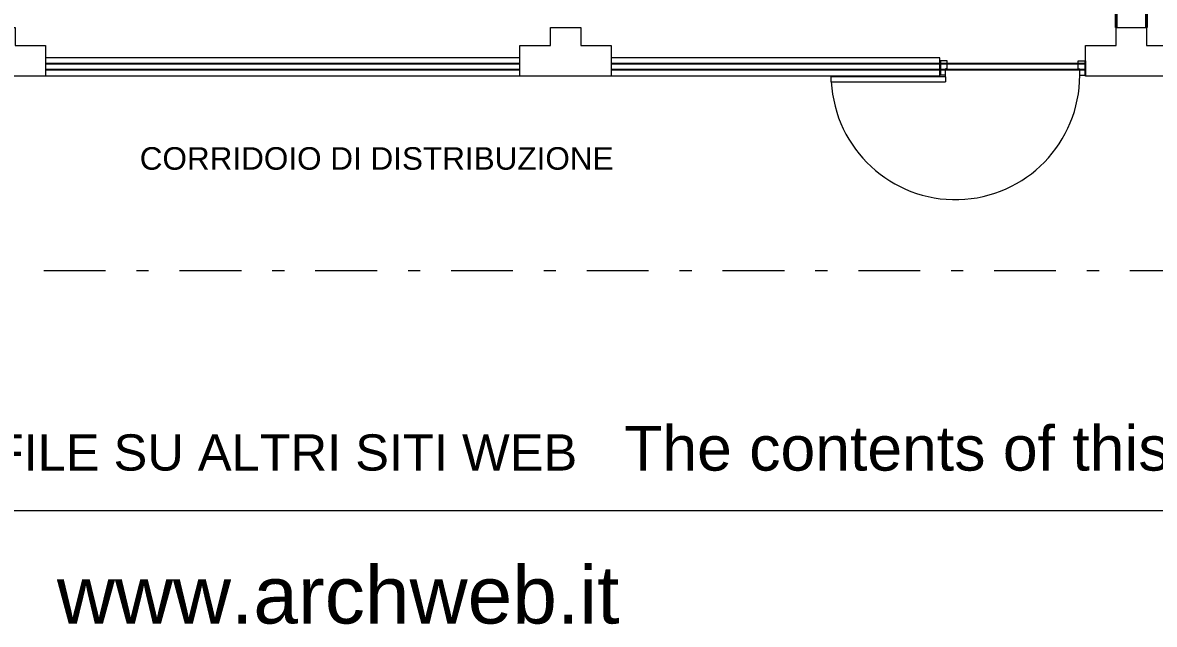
# Model space of a CAD drawing. Header units: millimetres. Extents: x 315.3 to 348.3, y 162.6 to 179.8.
# Drawn here: x 329.1 to 338.4, y 163.67 to 168.61 of the extents above; entities that cross this region are included whole.
import ezdxf

# ---------------------------------------------------------------- set-up
doc = ezdxf.new("R2010")
doc.units = ezdxf.units.MM
doc.linetypes.add('DASHED2', pattern=[9.525, 6.35, -3.175])
doc.linetypes.add('TRATTOPUNTOX2', pattern=[50.8, 25.4, -12.7, 0, -12.7])
for name, color, linetype, lineweight in [('MURATURA sezioni - section wall', 7, 'Continuous', 40), ('PORTE - doors', 2, 'Continuous', 5), ('PROIEZIONI - projections', 145, 'Continuous', 13), ('PROIEZIONI finissime - fine lines', 251, 'Continuous', 9), ('STRUTTURA - structure', 7, 'Continuous', 20), ('www.archweb.it - All rights reserved', 2, 'Continuous', 5)]:
    doc.layers.add(name, color=color, linetype=linetype, lineweight=lineweight)
doc.layers.add('SCRITTE - txt', color=252, linetype='Continuous')
doc.layers.add('VETRATE sezioni - windows sections', color=171, linetype='Continuous', true_color=0x4d79ff)
doc.styles.add('ARIAL', font='arial.ttf')
doc.styles.get("Standard").update_dxf_attribs({"font": 'arial.ttf'})

msp = doc.modelspace()

# ---------------------------------------------------------------- linework, layer by layer
at = {"layer": 'MURATURA sezioni - section wall', "ltscale": 2}
for points in [[(338.0878, 171.473), (338.0878, 168.573)], [(338.3378, 171.473), (338.3378, 168.573)]]:
    msp.add_lwpolyline(points, dxfattribs=at)
at = {"layer": 'PORTE - doors'}
for p, q in [((336.6985, 168.2978), (336.6451, 168.2978)), ((336.6451, 168.2978), (336.6451, 168.1792)), ((336.6985, 168.2325), (336.6985, 168.2978)), ((337.7773, 168.2978), (337.8306, 168.2978)), ((337.7773, 168.2325), (337.7773, 168.2978)), ((337.8306, 168.2978), (337.8306, 168.1792)), ((337.8306, 168.2978), (337.8306, 168.1792)), ((337.8364, 168.2978), (337.8364, 168.173)), ((336.6985, 168.2325), (336.6866, 168.2325)), ((336.6866, 168.1792), (336.6866, 168.2325)), ((337.7773, 168.2325), (337.7891, 168.2325)), ((337.7891, 168.1792), (337.7891, 168.2325)), ((336.6866, 168.1673), (335.7462, 168.1673)), ((335.7462, 168.1257), (335.7462, 168.1673)), ((335.7462, 168.1257), (336.6866, 168.1259)), ((336.6866, 168.1792), (336.6451, 168.1792)), ((336.6866, 168.1673), (336.6866, 168.1792)), ((336.6866, 168.1673), (336.6866, 168.1259)), ((337.7891, 168.1792), (337.8306, 168.1792))]:
    msp.add_line(p, q, dxfattribs=at)
at = {"layer": 'PROIEZIONI - projections', "linetype": 'TRATTOPUNTOX2', "ltscale": 0.02}
msp.add_line((347.6378, 166.573), (315.3878, 166.573), dxfattribs=at)
at = {"layer": 'PROIEZIONI finissime - fine lines'}
for p, q in [((333.1878, 168.323), (329.2878, 168.323)), ((336.6378, 168.323), (333.9378, 168.323)), ((333.1878, 168.173), (329.2878, 168.173)), ((336.6378, 168.173), (333.9378, 168.173))]:
    msp.add_line(p, q, dxfattribs=at)
msp.add_lwpolyline([(336.6378, 168.173), (336.6378, 168.323)], dxfattribs=at)
msp.add_arc((336.7675, 168.1792), 1.0216, 182.99926, 0, dxfattribs=at)
at = {"layer": 'STRUTTURA - structure'}
for points in [[(329.0378, 168.423), (329.2878, 168.423), (329.2878, 168.173), (328.5378, 168.173), (328.5378, 168.423), (328.7878, 168.423), (328.7878, 168.573), (329.0378, 168.573)], [(333.6878, 168.423), (333.9378, 168.423), (333.9378, 168.173), (333.1878, 168.173), (333.1878, 168.423), (333.4378, 168.423), (333.4378, 168.573), (333.6878, 168.573)], [(338.3378, 168.423), (338.5878, 168.423), (338.5878, 168.173), (337.8378, 168.173), (337.8378, 168.423), (338.0878, 168.423), (338.0878, 168.573), (338.3378, 168.573)]]:
    msp.add_lwpolyline(points, close=True, dxfattribs=at)
at = {"layer": 'VETRATE sezioni - windows sections'}
for p, q in [((333.1878, 168.273), (329.2878, 168.273)), ((333.1878, 168.223), (329.2878, 168.223)), ((336.6378, 168.273), (333.9378, 168.273)), ((336.6378, 168.223), (333.9378, 168.223))]:
    msp.add_line(p, q, dxfattribs=at)
at = {"layer": 'VETRATE sezioni - windows sections', "linetype": 'DASHED2', "ltscale": 0.2}
for p, q in [((337.8378, 168.273), (336.6378, 168.273)), ((337.8378, 168.223), (336.6378, 168.223))]:
    msp.add_line(p, q, dxfattribs=at)
at = {"layer": 'www.archweb.it - All rights reserved', "color": 253}
msp.add_line((315.38, 164.6033), (348.271, 164.6033), dxfattribs=at)

# ---------------------------------------------------------------- texts
at = {"layer": 'SCRITTE - txt', "lineweight": 0, "style": 'ARIAL'}
msp.add_text('CORRIDOIO DI DISTRIBUZIONE', height=0.185185, dxfattribs=at).set_placement((330.0626, 167.4032))
at = {"layer": 'www.archweb.it - All rights reserved', "color": 1}
msp.add_text('The contents of this file cannot be published on other websites', height=0.367752, dxfattribs=at).set_placement((334.0447, 164.9308))
at = {"layer": 'www.archweb.it - All rights reserved', "color": 7}
msp.add_text("E' SEVERAMENTE VIETATO PUBBLICARE I CONTENUTI DI QUESTO FILE SU ALTRI SITI WEB", height=0.297593, dxfattribs=at).set_placement((315.3091, 164.9312))
at = {"layer": 'www.archweb.it - All rights reserved'}
msp.add_text('www.archweb.it', height=0.472737, dxfattribs=at).set_placement((329.3821, 163.6742))

doc.saveas('drawing.dxf')
